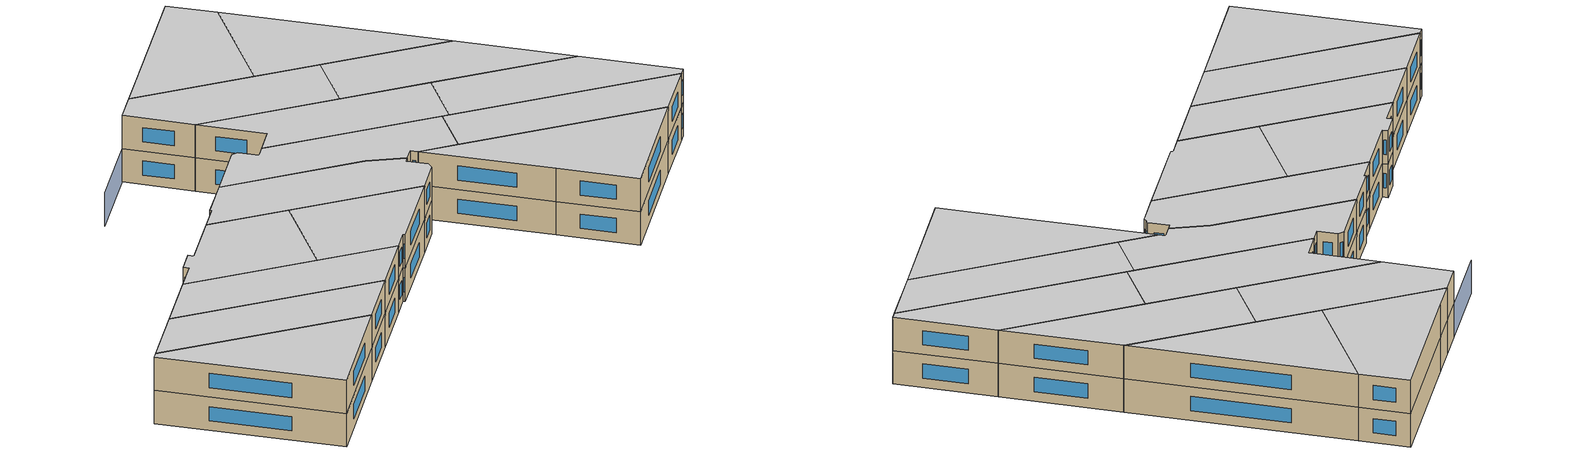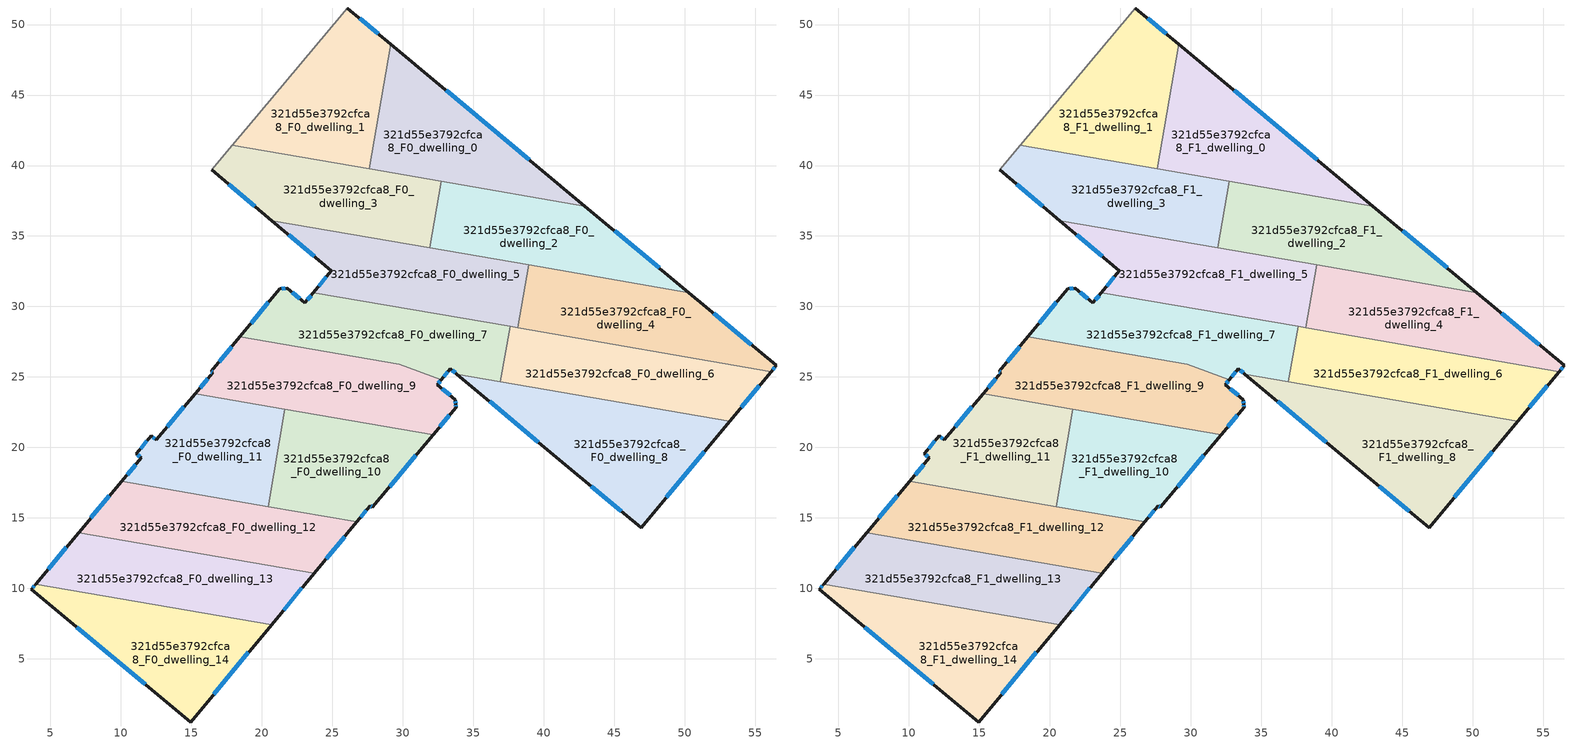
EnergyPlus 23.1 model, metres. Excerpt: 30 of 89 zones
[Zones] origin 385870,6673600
321d55e3792cfca8_F0_dwelling_0
 floor ground (EU_floor_Construction): 42.94,37.13 27.63,39.77 29.15,48.61 z0
 wall outside (EU_wall_Construction): 42.94,37.13 29.15,48.61 z0:3
 wall to 321d55e3792cfca8_F0_dwelling_1 (EU_wall_Construction): 29.15,48.61 27.63,39.77 z0:3
 wall to 321d55e3792cfca8_F0_dwelling_2 (EU_wall_Construction): 32.72,38.89 42.94,37.13 z0:3
 wall to 321d55e3792cfca8_F0_dwelling_3 (EU_wall_Construction): 27.63,39.77 32.72,38.89 z0:3
 window (EU_Window_Construction): 39,40.41 33.09,45.33 z0.86:2.14
321d55e3792cfca8_F0_dwelling_1
 floor ground (EU_floor_Construction): 29.15,48.61 27.63,39.77 17.91,41.44 19.44,43.25 26.07,51.17 z0
 wall outside (EU_wall_Construction): 29.15,48.61 26.07,51.17 z0:3
 wall adiabatic (EU_wall_Construction): 26.07,51.17 19.44,43.25 17.91,41.44 z0:3
 wall to 321d55e3792cfca8_F0_dwelling_3 (EU_wall_Construction): 17.91,41.44 27.63,39.77 z0:3
 window (EU_Window_Construction): 28.27,49.34 26.95,50.44 z0.86:2.14
321d55e3792cfca8_F0_dwelling_10
 floor ground (EU_floor_Construction): 32.16,20.91 27.86,15.74 27.7,15.86 26.75,14.72 20.45,15.8 21.64,22.72 z0
 wall outside (EU_wall_Construction): 26.75,14.72 27.7,15.86 27.86,15.74 32.16,20.91 z0:3
 wall to 321d55e3792cfca8_F0_dwelling_11 (EU_wall_Construction): 21.64,22.72 20.45,15.8 z0:3
 wall to 321d55e3792cfca8_F0_dwelling_9 (EU_wall_Construction): 32.16,20.91 21.64,22.72 z0:3
 wall to 321d55e3792cfca8_F0_dwelling_12 (EU_wall_Construction): 20.45,15.8 26.75,14.72 z0:3
 window (EU_Window_Construction): 29.09,17.22 30.93,19.43 / 27.75,15.83 27.81,15.78 / 27.03,15.04 27.43,15.53 z0.86:2.14
321d55e3792cfca8_F0_dwelling_11
 floor ground (EU_floor_Construction): 21.64,22.72 20.45,15.8 10.07,17.6 11.46,19.26 11.1,19.55 12.16,20.82 12.52,20.53 15.27,23.82 z0
 wall outside (EU_wall_Construction): 15.27,23.82 12.52,20.53 12.16,20.82 11.1,19.55 11.46,19.26 10.07,17.6 z0:3
 wall to 321d55e3792cfca8_F0_dwelling_9 (EU_wall_Construction): 21.64,22.72 15.27,23.82 z0:3
 wall to 321d55e3792cfca8_F0_dwelling_12 (EU_wall_Construction): 10.07,17.6 20.45,15.8 z0:3
 window (EU_Window_Construction): 11.2,19.47 11.36,19.34 / 11.86,20.46 11.4,19.91 / 12.42,20.61 12.26,20.73 / 14.49,22.88 13.31,21.47 / 11.06,18.78 10.46,18.07 z0.86:2.14
321d55e3792cfca8_F0_dwelling_12
 floor ground (EU_floor_Construction): 26.75,14.72 23.72,11.07 7.02,13.95 10.07,17.6 z0
 wall outside (EU_wall_Construction): 23.72,11.07 26.75,14.72 / 10.07,17.6 7.02,13.95 z0:3
 wall to 321d55e3792cfca8_F0_dwelling_13 (EU_wall_Construction): 7.02,13.95 23.72,11.07 z0:3
 window (EU_Window_Construction): 24.59,12.11 25.89,13.67 / 9.19,16.55 7.89,14.99 z0.86:2.14
321d55e3792cfca8_F0_dwelling_13
 floor ground (EU_floor_Construction): 23.72,11.07 20.7,7.42 3.97,10.31 7.02,13.95 z0
 wall outside (EU_wall_Construction): 20.7,7.42 23.72,11.07 / 7.02,13.95 3.97,10.31 z0:3
 wall to 321d55e3792cfca8_F0_dwelling_14 (EU_wall_Construction): 3.97,10.31 20.7,7.42 z0:3
 window (EU_Window_Construction): 21.56,8.46 22.86,10.03 / 6.15,12.91 4.84,11.35 z0.86:2.14
321d55e3792cfca8_F0_dwelling_14
 floor ground (EU_floor_Construction): 20.7,7.42 14.96,0.52 3.65,9.93 3.97,10.31 z0
 wall outside (EU_wall_Construction): 3.97,10.31 3.65,9.93 14.96,0.52 20.7,7.42 z0:3
 window (EU_Window_Construction): 16.6,2.49 19.06,5.45 / 6.88,7.24 11.73,3.21 / 3.88,10.2 3.74,10.03 z0.86:2.14
321d55e3792cfca8_F0_dwelling_2
 floor ground (EU_floor_Construction): 42.94,37.13 50.31,30.98 31.91,34.16 32.72,38.89 z0
 wall outside (EU_wall_Construction): 50.31,30.98 42.94,37.13 z0:3
 wall to 321d55e3792cfca8_F0_dwelling_3 (EU_wall_Construction): 32.72,38.89 31.91,34.16 z0:3
 wall to 321d55e3792cfca8_F0_dwelling_4 (EU_wall_Construction): 38.95,32.94 50.31,30.98 z0:3
 wall to 321d55e3792cfca8_F0_dwelling_5 (EU_wall_Construction): 31.91,34.16 38.95,32.94 z0:3
 window (EU_Window_Construction): 48.2,32.74 45.04,35.37 z0.86:2.14
321d55e3792cfca8_F0_dwelling_3
 floor ground (EU_floor_Construction): 32.72,38.89 31.91,34.16 20.73,36.09 16.44,39.7 17.91,41.44 z0
 wall outside (EU_wall_Construction): 16.44,39.7 20.73,36.09 z0:3
 wall adiabatic (EU_wall_Construction): 17.91,41.44 16.44,39.7 z0:3
 wall to 321d55e3792cfca8_F0_dwelling_5 (EU_wall_Construction): 20.73,36.09 31.91,34.16 z0:3
 window (EU_Window_Construction): 17.67,38.66 19.5,37.12 z0.86:2.14
321d55e3792cfca8_F0_dwelling_4
 floor ground (EU_floor_Construction): 50.31,30.98 56.5,25.83 56.14,25.38 38.18,28.48 38.95,32.94 z0
 wall outside (EU_wall_Construction): 56.14,25.38 56.5,25.83 50.31,30.98 z0:3
 wall to 321d55e3792cfca8_F0_dwelling_5 (EU_wall_Construction): 38.95,32.94 38.18,28.48 z0:3
 wall to 321d55e3792cfca8_F0_dwelling_6 (EU_wall_Construction): 38.18,28.48 56.14,25.38 z0:3
 window (EU_Window_Construction): 56.24,25.51 56.4,25.7 / 54.73,27.3 52.08,29.51 z0.86:2.14
321d55e3792cfca8_F0_dwelling_5
 floor ground (EU_floor_Construction): 38.95,32.94 38.18,28.48 23.67,30.98 24.95,32.54 20.73,36.09 z0
 wall outside (EU_wall_Construction): 20.73,36.09 24.95,32.54 23.67,30.98 z0:3
 wall to 321d55e3792cfca8_F0_dwelling_7 (EU_wall_Construction): 23.67,30.98 37.62,28.58 z0:3
 wall to 321d55e3792cfca8_F0_dwelling_6 (EU_wall_Construction): 37.62,28.58 38.18,28.48 z0:3
 window (EU_Window_Construction): 21.93,35.07 23.74,33.55 / 24.58,32.09 24.04,31.43 z0.86:2.14
321d55e3792cfca8_F0_dwelling_6
 floor ground (EU_floor_Construction): 56.14,25.38 53.2,21.86 36.94,24.66 37.62,28.58 z0
 wall outside (EU_wall_Construction): 53.2,21.86 56.14,25.38 z0:3
 wall to 321d55e3792cfca8_F0_dwelling_7 (EU_wall_Construction): 37.62,28.58 36.94,24.66 z0:3
 wall to 321d55e3792cfca8_F0_dwelling_8 (EU_wall_Construction): 36.94,24.66 53.2,21.86 z0:3
 window (EU_Window_Construction): 54.04,22.86 55.3,24.38 z0.86:2.14
321d55e3792cfca8_F0_dwelling_7
 floor ground (EU_floor_Construction): 37.62,28.58 36.94,24.66 33.85,25.19 33.39,25.58 32.74,24.79 29.75,25.9 18.45,27.85 21.28,31.25 21.81,31.31 23.07,30.25 23.67,30.98 z0
 wall outside (EU_wall_Construction): 21.81,31.31 21.28,31.25 18.45,27.85 / 23.67,30.98 23.07,30.25 21.82,31.3 / 32.74,24.79 33.39,25.58 33.85,25.19 z0:3
 wall to 321d55e3792cfca8_F0_dwelling_9 (EU_wall_Construction): 18.45,27.85 29.75,25.9 32.74,24.79 z0:3
 wall to 321d55e3792cfca8_F0_dwelling_8 (EU_wall_Construction): 33.85,25.19 36.94,24.66 z0:3
 window (EU_Window_Construction): 21.66,31.29 21.43,31.27 / 22.71,30.55 22.18,31 / 23.5,30.77 23.24,30.46 / 33.52,25.47 33.72,25.3 / 32.92,25.02 33.2,25.35 / 20.47,30.28 19.26,28.82 z0.86:2.14
321d55e3792cfca8_F0_dwelling_8
 floor ground (EU_floor_Construction): 53.2,21.86 46.92,14.31 41.95,18.42 33.85,25.19 z0
 wall outside (EU_wall_Construction): 33.85,25.19 41.95,18.42 46.92,14.31 53.2,21.86 z0:3
 window (EU_Window_Construction): 36.16,23.26 39.64,20.36 / 48.71,16.46 51.4,19.7 / 43.37,17.25 45.5,15.48 z0.86:2.14
321d55e3792cfca8_F0_dwelling_9
 floor ground (EU_floor_Construction): 32.74,24.79 32.45,24.45 33.74,23.38 33.77,23.05 33.78,22.85 32.16,20.91 15.27,23.82 16.51,25.3 16.4,25.39 18.45,27.85 29.75,25.9 z0
 wall outside (EU_wall_Construction): 18.45,27.85 16.4,25.39 16.51,25.3 15.27,23.82 / 32.16,20.91 33.78,22.85 33.77,23.05 33.74,23.38 32.45,24.45 32.74,24.79 z0:3
 window (EU_Window_Construction): 16.43,25.36 16.48,25.33 / 17.86,27.15 16.99,26.09 / 32.53,24.55 32.66,24.7 / 33.37,23.69 32.82,24.15 / 33.76,23.15 33.74,23.29 / 33.78,22.91 33.77,23 / 32.63,21.46 33.32,22.29 / 16.16,24.88 15.63,24.24 z0.86:2.14
321d55e3792cfca8_F1_dwelling_0
 floor to 321d55e3792cfca8_F0_dwelling_0 (EU_floor_Construction): 42.94,37.13 27.63,39.77 29.15,48.61 z3
 wall outside (EU_wall_Construction): 42.94,37.13 29.15,48.61 z3:6
 wall to 321d55e3792cfca8_F1_dwelling_1 (EU_wall_Construction): 29.15,48.61 27.63,39.77 z3:6
 wall to 321d55e3792cfca8_F1_dwelling_2 (EU_wall_Construction): 32.72,38.89 42.94,37.13 z3:6
 wall to 321d55e3792cfca8_F1_dwelling_3 (EU_wall_Construction): 27.63,39.77 32.72,38.89 z3:6
 window (EU_Window_Construction): 39,40.41 33.09,45.33 z3.86:5.14
 ceiling to 321d55e3792cfca8_F2_dwelling_0 (EU_floor_Construction): 42.94,37.13 29.15,48.61 27.63,39.77 z6
321d55e3792cfca8_F1_dwelling_1
 floor to 321d55e3792cfca8_F0_dwelling_1 (EU_floor_Construction): 29.15,48.61 27.63,39.77 17.91,41.44 19.44,43.25 26.07,51.17 z3
 wall outside (EU_wall_Construction): 29.15,48.61 26.07,51.17 z3:6
 wall adiabatic (EU_wall_Construction): 26.07,51.17 19.44,43.25 17.91,41.44 z3:6
 wall to 321d55e3792cfca8_F1_dwelling_3 (EU_wall_Construction): 17.91,41.44 27.63,39.77 z3:6
 window (EU_Window_Construction): 28.27,49.34 26.95,50.44 z3.86:5.14
 ceiling to 321d55e3792cfca8_F2_dwelling_1 (EU_floor_Construction): 27.63,39.77 29.15,48.61 26.07,51.17 19.44,43.25 17.91,41.44 z6
321d55e3792cfca8_F1_dwelling_10
 floor to 321d55e3792cfca8_F0_dwelling_10 (EU_floor_Construction): 32.16,20.91 27.86,15.74 27.7,15.86 26.75,14.72 20.45,15.8 21.64,22.72 z3
 wall outside (EU_wall_Construction): 26.75,14.72 27.7,15.86 27.86,15.74 32.16,20.91 z3:6
 wall to 321d55e3792cfca8_F1_dwelling_11 (EU_wall_Construction): 21.64,22.72 20.45,15.8 z3:6
 wall to 321d55e3792cfca8_F1_dwelling_9 (EU_wall_Construction): 32.16,20.91 21.64,22.72 z3:6
 wall to 321d55e3792cfca8_F1_dwelling_12 (EU_wall_Construction): 20.45,15.8 26.75,14.72 z3:6
 window (EU_Window_Construction): 29.09,17.22 30.93,19.43 / 27.75,15.83 27.81,15.78 / 27.03,15.04 27.43,15.53 z3.86:5.14
 ceiling to 321d55e3792cfca8_F2_dwelling_10 (EU_floor_Construction): 27.86,15.74 32.16,20.91 21.64,22.72 20.45,15.8 26.75,14.72 27.7,15.86 z6
321d55e3792cfca8_F1_dwelling_11
 floor to 321d55e3792cfca8_F0_dwelling_11 (EU_floor_Construction): 21.64,22.72 20.45,15.8 10.07,17.6 11.46,19.26 11.1,19.55 12.16,20.82 12.52,20.53 15.27,23.82 z3
 wall outside (EU_wall_Construction): 15.27,23.82 12.52,20.53 12.16,20.82 11.1,19.55 11.46,19.26 10.07,17.6 z3:6
 wall to 321d55e3792cfca8_F1_dwelling_9 (EU_wall_Construction): 21.64,22.72 15.27,23.82 z3:6
 wall to 321d55e3792cfca8_F1_dwelling_12 (EU_wall_Construction): 10.07,17.6 20.45,15.8 z3:6
 window (EU_Window_Construction): 11.2,19.47 11.36,19.34 / 11.86,20.46 11.4,19.91 / 12.42,20.61 12.26,20.73 / 14.49,22.88 13.31,21.47 / 11.06,18.78 10.46,18.07 z3.86:5.14
 ceiling to 321d55e3792cfca8_F2_dwelling_11 (EU_floor_Construction): 20.45,15.8 21.64,22.72 15.27,23.82 12.52,20.53 12.16,20.82 11.1,19.55 11.46,19.26 10.07,17.6 z6
321d55e3792cfca8_F1_dwelling_12
 floor to 321d55e3792cfca8_F0_dwelling_12 (EU_floor_Construction): 26.75,14.72 23.72,11.07 7.02,13.95 10.07,17.6 z3
 wall outside (EU_wall_Construction): 23.72,11.07 26.75,14.72 / 10.07,17.6 7.02,13.95 z3:6
 wall to 321d55e3792cfca8_F1_dwelling_13 (EU_wall_Construction): 7.02,13.95 23.72,11.07 z3:6
 window (EU_Window_Construction): 24.59,12.11 25.89,13.67 / 9.19,16.55 7.89,14.99 z3.86:5.14
 ceiling to 321d55e3792cfca8_F2_dwelling_12 (EU_floor_Construction): 23.72,11.07 26.75,14.72 10.07,17.6 7.02,13.95 z6
321d55e3792cfca8_F1_dwelling_13
 floor to 321d55e3792cfca8_F0_dwelling_13 (EU_floor_Construction): 23.72,11.07 20.7,7.42 3.97,10.31 7.02,13.95 z3
 wall outside (EU_wall_Construction): 20.7,7.42 23.72,11.07 / 7.02,13.95 3.97,10.31 z3:6
 wall to 321d55e3792cfca8_F1_dwelling_14 (EU_wall_Construction): 3.97,10.31 20.7,7.42 z3:6
 window (EU_Window_Construction): 21.56,8.46 22.86,10.03 / 6.15,12.91 4.84,11.35 z3.86:5.14
 ceiling to 321d55e3792cfca8_F2_dwelling_13 (EU_floor_Construction): 20.7,7.42 23.72,11.07 7.02,13.95 3.97,10.31 z6
321d55e3792cfca8_F1_dwelling_14
 floor to 321d55e3792cfca8_F0_dwelling_14 (EU_floor_Construction): 20.7,7.42 14.96,0.52 3.65,9.93 3.97,10.31 z3
 wall outside (EU_wall_Construction): 3.97,10.31 3.65,9.93 14.96,0.52 20.7,7.42 z3:6
 window (EU_Window_Construction): 16.6,2.49 19.06,5.45 / 6.88,7.24 11.73,3.21 / 3.88,10.2 3.74,10.03 z3.86:5.14
 ceiling to 321d55e3792cfca8_F2_dwelling_14 (EU_floor_Construction): 14.96,0.52 20.7,7.42 3.97,10.31 3.65,9.93 z6
321d55e3792cfca8_F1_dwelling_2
 floor to 321d55e3792cfca8_F0_dwelling_2 (EU_floor_Construction): 42.94,37.13 50.31,30.98 31.91,34.16 32.72,38.89 z3
 wall outside (EU_wall_Construction): 50.31,30.98 42.94,37.13 z3:6
 wall to 321d55e3792cfca8_F1_dwelling_3 (EU_wall_Construction): 32.72,38.89 31.91,34.16 z3:6
 wall to 321d55e3792cfca8_F1_dwelling_4 (EU_wall_Construction): 38.95,32.94 50.31,30.98 z3:6
 wall to 321d55e3792cfca8_F1_dwelling_5 (EU_wall_Construction): 31.91,34.16 38.95,32.94 z3:6
 window (EU_Window_Construction): 48.2,32.74 45.04,35.37 z3.86:5.14
 ceiling to 321d55e3792cfca8_F2_dwelling_2 (EU_floor_Construction): 50.31,30.98 42.94,37.13 32.72,38.89 31.91,34.16 z6
321d55e3792cfca8_F1_dwelling_3
 floor to 321d55e3792cfca8_F0_dwelling_3 (EU_floor_Construction): 32.72,38.89 31.91,34.16 20.73,36.09 16.44,39.7 17.91,41.44 z3
 wall outside (EU_wall_Construction): 16.44,39.7 20.73,36.09 z3:6
 wall adiabatic (EU_wall_Construction): 17.91,41.44 16.44,39.7 z3:6
 wall to 321d55e3792cfca8_F1_dwelling_5 (EU_wall_Construction): 20.73,36.09 31.91,34.16 z3:6
 window (EU_Window_Construction): 17.67,38.66 19.5,37.12 z3.86:5.14
 ceiling to 321d55e3792cfca8_F2_dwelling_3 (EU_floor_Construction): 31.91,34.16 32.72,38.89 17.91,41.44 16.44,39.7 20.73,36.09 z6
321d55e3792cfca8_F1_dwelling_4
 floor to 321d55e3792cfca8_F0_dwelling_4 (EU_floor_Construction): 50.31,30.98 56.5,25.83 56.14,25.38 38.18,28.48 38.95,32.94 z3
 wall outside (EU_wall_Construction): 56.14,25.38 56.5,25.83 50.31,30.98 z3:6
 wall to 321d55e3792cfca8_F1_dwelling_5 (EU_wall_Construction): 38.95,32.94 38.18,28.48 z3:6
 wall to 321d55e3792cfca8_F1_dwelling_6 (EU_wall_Construction): 38.18,28.48 56.14,25.38 z3:6
 window (EU_Window_Construction): 56.24,25.51 56.4,25.7 / 54.73,27.3 52.08,29.51 z3.86:5.14
 ceiling to 321d55e3792cfca8_F2_dwelling_4 (EU_floor_Construction): 56.14,25.38 56.5,25.83 50.31,30.98 38.95,32.94 38.18,28.48 z6
321d55e3792cfca8_F1_dwelling_5
 floor to 321d55e3792cfca8_F0_dwelling_5 (EU_floor_Construction): 38.95,32.94 38.18,28.48 23.67,30.98 24.95,32.54 20.73,36.09 z3
 wall outside (EU_wall_Construction): 20.73,36.09 24.95,32.54 23.67,30.98 z3:6
 wall to 321d55e3792cfca8_F1_dwelling_7 (EU_wall_Construction): 23.67,30.98 37.62,28.58 z3:6
 wall to 321d55e3792cfca8_F1_dwelling_6 (EU_wall_Construction): 37.62,28.58 38.18,28.48 z3:6
 window (EU_Window_Construction): 21.93,35.07 23.74,33.55 / 24.58,32.09 24.04,31.43 z3.86:5.14
 ceiling to 321d55e3792cfca8_F2_dwelling_5 (EU_floor_Construction): 38.18,28.48 38.95,32.94 20.73,36.09 24.95,32.54 23.67,30.98 z6
321d55e3792cfca8_F1_dwelling_6
 floor to 321d55e3792cfca8_F0_dwelling_6 (EU_floor_Construction): 56.14,25.38 53.2,21.86 36.94,24.66 37.62,28.58 z3
 wall outside (EU_wall_Construction): 53.2,21.86 56.14,25.38 z3:6
 wall to 321d55e3792cfca8_F1_dwelling_7 (EU_wall_Construction): 37.62,28.58 36.94,24.66 z3:6
 wall to 321d55e3792cfca8_F1_dwelling_8 (EU_wall_Construction): 36.94,24.66 53.2,21.86 z3:6
 window (EU_Window_Construction): 54.04,22.86 55.3,24.38 z3.86:5.14
 ceiling to 321d55e3792cfca8_F2_dwelling_6 (EU_floor_Construction): 53.2,21.86 56.14,25.38 37.62,28.58 36.94,24.66 z6
321d55e3792cfca8_F1_dwelling_7
 floor to 321d55e3792cfca8_F0_dwelling_7 (EU_floor_Construction): 37.62,28.58 36.94,24.66 33.85,25.19 33.39,25.58 32.74,24.79 29.75,25.9 18.45,27.85 21.28,31.25 21.82,31.3 23.07,30.25 23.67,30.98 z3
 wall outside (EU_wall_Construction): 21.81,31.31 21.28,31.25 18.45,27.85 / 23.67,30.98 23.07,30.25 21.82,31.3 / 32.74,24.79 33.39,25.58 33.85,25.19 z3:6
 wall to 321d55e3792cfca8_F1_dwelling_9 (EU_wall_Construction): 18.45,27.85 29.75,25.9 32.74,24.79 z3:6
 wall to 321d55e3792cfca8_F1_dwelling_8 (EU_wall_Construction): 33.85,25.19 36.94,24.66 z3:6
 window (EU_Window_Construction): 21.66,31.29 21.43,31.27 / 22.71,30.55 22.18,31 / 23.5,30.77 23.24,30.46 / 33.52,25.47 33.72,25.3 / 32.92,25.02 33.2,25.35 / 20.47,30.28 19.26,28.82 z3.86:5.14
 ceiling to 321d55e3792cfca8_F2_dwelling_7 (EU_floor_Construction): 36.94,24.66 37.62,28.58 23.67,30.98 23.07,30.25 21.82,31.3 21.28,31.25 18.45,27.85 29.75,25.9 32.74,24.79 33.39,25.58 33.85,25.19 z6
321d55e3792cfca8_F1_dwelling_8
 floor to 321d55e3792cfca8_F0_dwelling_8 (EU_floor_Construction): 53.2,21.86 46.92,14.31 41.95,18.42 33.85,25.19 z3
 wall outside (EU_wall_Construction): 33.85,25.19 41.95,18.42 46.92,14.31 53.2,21.86 z3:6
 window (EU_Window_Construction): 36.16,23.26 39.64,20.36 / 48.71,16.46 51.4,19.7 / 43.37,17.25 45.5,15.48 z3.86:5.14
 ceiling to 321d55e3792cfca8_F2_dwelling_8 (EU_floor_Construction): 46.92,14.31 53.2,21.86 33.85,25.19 41.95,18.42 z6
321d55e3792cfca8_F1_dwelling_9
 floor to 321d55e3792cfca8_F0_dwelling_9 (EU_floor_Construction): 32.74,24.79 32.45,24.45 33.74,23.38 33.77,23.05 33.78,22.85 32.16,20.91 15.27,23.82 16.51,25.3 16.4,25.39 18.45,27.85 29.75,25.9 z3
 wall outside (EU_wall_Construction): 18.45,27.85 16.4,25.39 16.51,25.3 15.27,23.82 / 32.16,20.91 33.78,22.85 33.77,23.05 33.74,23.38 32.45,24.45 32.74,24.79 z3:6
 window (EU_Window_Construction): 16.43,25.36 16.48,25.33 / 17.86,27.15 16.99,26.09 / 32.53,24.55 32.66,24.7 / 33.37,23.69 32.82,24.15 / 33.76,23.15 33.74,23.29 / 33.78,22.91 33.77,23 / 32.63,21.46 33.32,22.29 / 16.16,24.88 15.63,24.24 z3.86:5.14
 ceiling to 321d55e3792cfca8_F2_dwelling_9 (EU_floor_Construction): 32.16,20.91 33.78,22.85 33.77,23.05 33.74,23.38 32.45,24.45 32.74,24.79 29.75,25.9 18.45,27.85 16.4,25.39 16.51,25.3 15.27,23.82 z6
shading: 26.07,51.17 12.58,35.05 z0:3
[Building]
EU S2 Campaign: North Axis=0; Terrain=City; Solar Distribution=FullExterior
[Site:Location]
Helsinki-Vantaa.AP: Latitude=60.317; Longitude=24.963; Time Zone=2; Elevation=54.6
[SizingPeriod:WeatherFileDays]
AnnualSizingPeriod: Begin Month=1; Begin Day of Month=1; End Month=12; End Day of Month=31; Day of Week for Start Day=Monday; Use Weather File Daylight Saving Period=No; Use Weather File Rain and Snow Indicators=No
[MATERIAL]
EU_InternalMass_Material: Roughness=MediumRough; Thickness=0.1; Conductivity=1; Density=1800; Specific Heat=900; Thermal Absorptance=0.9; Solar Absorptance=0.7; Visible Absorptance=0.7
[MATERIAL:NOMASS] Roughness=MediumRough; Thermal Absorptance=0.9; Solar Absorptance=0.7; Visible Absorptance=0.7
Name | Thermal Resistance
EU_wall_NoMass | 1.10183
EU_floor_NoMass | 1.70606
[WINDOWMATERIAL:SIMPLEGLAZINGSYSTEM]
EU_Window_SimpleGlazing: UFactor=3.11035; Solar Heat Gain Coefficient=0.8; Visible Transmittance=0.8
[CONSTRUCTION]
EU_wall_Construction: EU_wall_NoMass
EU_floor_Construction: EU_floor_NoMass
EU_Window_Construction: EU_Window_SimpleGlazing
EU_InternalMass_Construction: EU_InternalMass_Material
[ZONE] Type=1; Multiplier=1; Ceiling Height=autocalculate; Floor Area=autocalculate; Part of Total Floor Area=Yes
Name | Volume
321d55e3792cfca8_F0_dwelling_0; 321d55e3792cfca8_F1_dwelling_0 | 208.976
321d55e3792cfca8_F0_dwelling_1; 321d55e3792cfca8_F1_dwelling_1 | 209
321d55e3792cfca8_F0_dwelling_10; 321d55e3792cfca8_F1_dwelling_10 | 181.278
321d55e3792cfca8_F0_dwelling_11; 321d55e3792cfca8_F1_dwelling_11 | 181.263
321d55e3792cfca8_F0_dwelling_12; 321d55e3792cfca8_F1_dwelling_12 | 209.038
321d55e3792cfca8_F0_dwelling_13; 321d55e3792cfca8_F1_dwelling_13 | 209.026
321d55e3792cfca8_F0_dwelling_14; 321d55e3792cfca8_F1_dwelling_14 | 208.985
321d55e3792cfca8_F0_dwelling_2; 321d55e3792cfca8_F1_dwelling_2 | 209.036
321d55e3792cfca8_F0_dwelling_3; 321d55e3792cfca8_F1_dwelling_3 | 209.024
321d55e3792cfca8_F0_dwelling_4; 321d55e3792cfca8_F1_dwelling_4 | 209.021
321d55e3792cfca8_F0_dwelling_5; 321d55e3792cfca8_F1_dwelling_5 | 209.016
321d55e3792cfca8_F0_dwelling_6; 321d55e3792cfca8_F1_dwelling_6 | 210.522
321d55e3792cfca8_F0_dwelling_7 | 210.524
321d55e3792cfca8_F1_dwelling_7 | 210.53
321d55e3792cfca8_F0_dwelling_8; 321d55e3792cfca8_F1_dwelling_8 | 250.913
321d55e3792cfca8_F0_dwelling_9; 321d55e3792cfca8_F1_dwelling_9 | 219.546
[INTERNALMASS] Construction=EU_InternalMass_Construction
Name | Zone or ZoneList | Surface Area
321d55e3792cfca8_F0_dwelling_0_EU_InternalMass | 321d55e3792cfca8_F0_dwelling_0 | 69.6591
321d55e3792cfca8_F0_dwelling_1_EU_InternalMass | 321d55e3792cfca8_F0_dwelling_1 | 69.6657
321d55e3792cfca8_F0_dwelling_2_EU_InternalMass | 321d55e3792cfca8_F0_dwelling_2 | 69.6795
321d55e3792cfca8_F0_dwelling_3_EU_InternalMass | 321d55e3792cfca8_F0_dwelling_3 | 69.6744
321d55e3792cfca8_F0_dwelling_4_EU_InternalMass | 321d55e3792cfca8_F0_dwelling_4 | 69.6765
321d55e3792cfca8_F0_dwelling_5_EU_InternalMass | 321d55e3792cfca8_F0_dwelling_5 | 69.6728
321d55e3792cfca8_F0_dwelling_6_EU_InternalMass | 321d55e3792cfca8_F0_dwelling_6 | 70.1732
321d55e3792cfca8_F0_dwelling_7_EU_InternalMass | 321d55e3792cfca8_F0_dwelling_7 | 70.1765
321d55e3792cfca8_F0_dwelling_8_EU_InternalMass | 321d55e3792cfca8_F0_dwelling_8 | 83.6384
321d55e3792cfca8_F0_dwelling_9_EU_InternalMass | 321d55e3792cfca8_F0_dwelling_9 | 73.1821
321d55e3792cfca8_F0_dwelling_10_EU_InternalMass | 321d55e3792cfca8_F0_dwelling_10 | 60.4259
321d55e3792cfca8_F0_dwelling_11_EU_InternalMass | 321d55e3792cfca8_F0_dwelling_11 | 60.4209
321d55e3792cfca8_F0_dwelling_12_EU_InternalMass | 321d55e3792cfca8_F0_dwelling_12 | 69.679
321d55e3792cfca8_F0_dwelling_13_EU_InternalMass | 321d55e3792cfca8_F0_dwelling_13 | 69.6751
321d55e3792cfca8_F0_dwelling_14_EU_InternalMass | 321d55e3792cfca8_F0_dwelling_14 | 69.6616
321d55e3792cfca8_F1_dwelling_0_EU_InternalMass | 321d55e3792cfca8_F1_dwelling_0 | 69.6591
321d55e3792cfca8_F1_dwelling_1_EU_InternalMass | 321d55e3792cfca8_F1_dwelling_1 | 69.6657
321d55e3792cfca8_F1_dwelling_2_EU_InternalMass | 321d55e3792cfca8_F1_dwelling_2 | 69.6795
321d55e3792cfca8_F1_dwelling_3_EU_InternalMass | 321d55e3792cfca8_F1_dwelling_3 | 69.6744
321d55e3792cfca8_F1_dwelling_4_EU_InternalMass | 321d55e3792cfca8_F1_dwelling_4 | 69.6765
321d55e3792cfca8_F1_dwelling_5_EU_InternalMass | 321d55e3792cfca8_F1_dwelling_5 | 69.6728
321d55e3792cfca8_F1_dwelling_6_EU_InternalMass | 321d55e3792cfca8_F1_dwelling_6 | 70.1732
321d55e3792cfca8_F1_dwelling_7_EU_InternalMass | 321d55e3792cfca8_F1_dwelling_7 | 70.1765
321d55e3792cfca8_F1_dwelling_8_EU_InternalMass | 321d55e3792cfca8_F1_dwelling_8 | 83.6384
321d55e3792cfca8_F1_dwelling_9_EU_InternalMass | 321d55e3792cfca8_F1_dwelling_9 | 73.1821
321d55e3792cfca8_F1_dwelling_10_EU_InternalMass | 321d55e3792cfca8_F1_dwelling_10 | 60.4259
321d55e3792cfca8_F1_dwelling_11_EU_InternalMass | 321d55e3792cfca8_F1_dwelling_11 | 60.4209
321d55e3792cfca8_F1_dwelling_12_EU_InternalMass | 321d55e3792cfca8_F1_dwelling_12 | 69.679
321d55e3792cfca8_F1_dwelling_13_EU_InternalMass | 321d55e3792cfca8_F1_dwelling_13 | 69.6751
321d55e3792cfca8_F1_dwelling_14_EU_InternalMass | 321d55e3792cfca8_F1_dwelling_14 | 69.6616
[OTHEREQUIPMENT] Fuel Type=Electricity; Design Level Calculation Method=Watts/Area; Power per Zone Floor Area=1; Fraction Latent=0; Fraction Radiant=0; Fraction Lost=0; Carbon Dioxide Generation Rate=0; EndUse Subcategory=EU_Step8_InternalGains
Name | Zone or ZoneList or Space or SpaceList | Schedule
EU_Step8_InternalGain_321d55e3792cfca8_F0_dwelling_0_f000 | 321d55e3792cfca8_F0_dwelling_0 | EU_Step8_GainSchedule_321d55e3792cfca8_F0_dwelling_0_f000
EU_Step8_InternalGain_321d55e3792cfca8_F0_dwelling_1_f000 | 321d55e3792cfca8_F0_dwelling_1 | EU_Step8_GainSchedule_321d55e3792cfca8_F0_dwelling_1_f000
EU_Step8_InternalGain_321d55e3792cfca8_F0_dwelling_2_f000 | 321d55e3792cfca8_F0_dwelling_2 | EU_Step8_GainSchedule_321d55e3792cfca8_F0_dwelling_2_f000
EU_Step8_InternalGain_321d55e3792cfca8_F0_dwelling_3_f000 | 321d55e3792cfca8_F0_dwelling_3 | EU_Step8_GainSchedule_321d55e3792cfca8_F0_dwelling_3_f000
EU_Step8_InternalGain_321d55e3792cfca8_F0_dwelling_4_f000 | 321d55e3792cfca8_F0_dwelling_4 | EU_Step8_GainSchedule_321d55e3792cfca8_F0_dwelling_4_f000
EU_Step8_InternalGain_321d55e3792cfca8_F0_dwelling_5_f000 | 321d55e3792cfca8_F0_dwelling_5 | EU_Step8_GainSchedule_321d55e3792cfca8_F0_dwelling_5_f000
EU_Step8_InternalGain_321d55e3792cfca8_F0_dwelling_6_f000 | 321d55e3792cfca8_F0_dwelling_6 | EU_Step8_GainSchedule_321d55e3792cfca8_F0_dwelling_6_f000
EU_Step8_InternalGain_321d55e3792cfca8_F0_dwelling_7_f000 | 321d55e3792cfca8_F0_dwelling_7 | EU_Step8_GainSchedule_321d55e3792cfca8_F0_dwelling_7_f000
EU_Step8_InternalGain_321d55e3792cfca8_F0_dwelling_8_f000 | 321d55e3792cfca8_F0_dwelling_8 | EU_Step8_GainSchedule_321d55e3792cfca8_F0_dwelling_8_f000
EU_Step8_InternalGain_321d55e3792cfca8_F0_dwelling_9_f000 | 321d55e3792cfca8_F0_dwelling_9 | EU_Step8_GainSchedule_321d55e3792cfca8_F0_dwelling_9_f000
EU_Step8_InternalGain_321d55e3792cfca8_F0_dwelling_10_f000 | 321d55e3792cfca8_F0_dwelling_10 | EU_Step8_GainSchedule_321d55e3792cfca8_F0_dwelling_10_f000
EU_Step8_InternalGain_321d55e3792cfca8_F0_dwelling_11_f000 | 321d55e3792cfca8_F0_dwelling_11 | EU_Step8_GainSchedule_321d55e3792cfca8_F0_dwelling_11_f000
EU_Step8_InternalGain_321d55e3792cfca8_F0_dwelling_12_f000 | 321d55e3792cfca8_F0_dwelling_12 | EU_Step8_GainSchedule_321d55e3792cfca8_F0_dwelling_12_f000
EU_Step8_InternalGain_321d55e3792cfca8_F0_dwelling_13_f000 | 321d55e3792cfca8_F0_dwelling_13 | EU_Step8_GainSchedule_321d55e3792cfca8_F0_dwelling_13_f000
EU_Step8_InternalGain_321d55e3792cfca8_F0_dwelling_14_f000 | 321d55e3792cfca8_F0_dwelling_14 | EU_Step8_GainSchedule_321d55e3792cfca8_F0_dwelling_14_f000
EU_Step8_InternalGain_321d55e3792cfca8_F1_dwelling_0_f000 | 321d55e3792cfca8_F1_dwelling_0 | EU_Step8_GainSchedule_321d55e3792cfca8_F1_dwelling_0_f000
EU_Step8_InternalGain_321d55e3792cfca8_F1_dwelling_1_f000 | 321d55e3792cfca8_F1_dwelling_1 | EU_Step8_GainSchedule_321d55e3792cfca8_F1_dwelling_1_f000
EU_Step8_InternalGain_321d55e3792cfca8_F1_dwelling_2_f000 | 321d55e3792cfca8_F1_dwelling_2 | EU_Step8_GainSchedule_321d55e3792cfca8_F1_dwelling_2_f000
EU_Step8_InternalGain_321d55e3792cfca8_F1_dwelling_3_f000 | 321d55e3792cfca8_F1_dwelling_3 | EU_Step8_GainSchedule_321d55e3792cfca8_F1_dwelling_3_f000
EU_Step8_InternalGain_321d55e3792cfca8_F1_dwelling_4_f000 | 321d55e3792cfca8_F1_dwelling_4 | EU_Step8_GainSchedule_321d55e3792cfca8_F1_dwelling_4_f000
EU_Step8_InternalGain_321d55e3792cfca8_F1_dwelling_5_f000 | 321d55e3792cfca8_F1_dwelling_5 | EU_Step8_GainSchedule_321d55e3792cfca8_F1_dwelling_5_f000
EU_Step8_InternalGain_321d55e3792cfca8_F1_dwelling_6_f000 | 321d55e3792cfca8_F1_dwelling_6 | EU_Step8_GainSchedule_321d55e3792cfca8_F1_dwelling_6_f000
EU_Step8_InternalGain_321d55e3792cfca8_F1_dwelling_7_f000 | 321d55e3792cfca8_F1_dwelling_7 | EU_Step8_GainSchedule_321d55e3792cfca8_F1_dwelling_7_f000
EU_Step8_InternalGain_321d55e3792cfca8_F1_dwelling_8_f000 | 321d55e3792cfca8_F1_dwelling_8 | EU_Step8_GainSchedule_321d55e3792cfca8_F1_dwelling_8_f000
EU_Step8_InternalGain_321d55e3792cfca8_F1_dwelling_9_f000 | 321d55e3792cfca8_F1_dwelling_9 | EU_Step8_GainSchedule_321d55e3792cfca8_F1_dwelling_9_f000
EU_Step8_InternalGain_321d55e3792cfca8_F1_dwelling_10_f000 | 321d55e3792cfca8_F1_dwelling_10 | EU_Step8_GainSchedule_321d55e3792cfca8_F1_dwelling_10_f000
EU_Step8_InternalGain_321d55e3792cfca8_F1_dwelling_11_f000 | 321d55e3792cfca8_F1_dwelling_11 | EU_Step8_GainSchedule_321d55e3792cfca8_F1_dwelling_11_f000
EU_Step8_InternalGain_321d55e3792cfca8_F1_dwelling_12_f000 | 321d55e3792cfca8_F1_dwelling_12 | EU_Step8_GainSchedule_321d55e3792cfca8_F1_dwelling_12_f000
EU_Step8_InternalGain_321d55e3792cfca8_F1_dwelling_13_f000 | 321d55e3792cfca8_F1_dwelling_13 | EU_Step8_GainSchedule_321d55e3792cfca8_F1_dwelling_13_f000
EU_Step8_InternalGain_321d55e3792cfca8_F1_dwelling_14_f000 | 321d55e3792cfca8_F1_dwelling_14 | EU_Step8_GainSchedule_321d55e3792cfca8_F1_dwelling_14_f000
[ZONEVENTILATION:DESIGNFLOWRATE] Schedule=EU_AlwaysOn; Design Flow Rate Calculation Method=AirChanges/Hour; Air Changes per Hour=0.756316; Ventilation Type=Natural; Fan Pressure Rise=0; Fan Total Efficiency=1; Constant Term Coefficient=1; Temperature Term Coefficient=0; Velocity Term Coefficient=0; Velocity Squared Term Coefficient=0; Minimum Indoor Temperature=-100; Maximum Indoor Temperature=100; Delta Temperature=-100; Minimum Outdoor Temperature=-100; Maximum Outdoor Temperature=100; Maximum Wind Speed=40
Name | Zone or ZoneList or Space or SpaceList
EU_ConstantAir_321d55e3792cfca8_F0_dwelling_0 | 321d55e3792cfca8_F0_dwelling_0
EU_ConstantAir_321d55e3792cfca8_F0_dwelling_1 | 321d55e3792cfca8_F0_dwelling_1
EU_ConstantAir_321d55e3792cfca8_F0_dwelling_2 | 321d55e3792cfca8_F0_dwelling_2
EU_ConstantAir_321d55e3792cfca8_F0_dwelling_3 | 321d55e3792cfca8_F0_dwelling_3
EU_ConstantAir_321d55e3792cfca8_F0_dwelling_4 | 321d55e3792cfca8_F0_dwelling_4
EU_ConstantAir_321d55e3792cfca8_F0_dwelling_5 | 321d55e3792cfca8_F0_dwelling_5
EU_ConstantAir_321d55e3792cfca8_F0_dwelling_6 | 321d55e3792cfca8_F0_dwelling_6
EU_ConstantAir_321d55e3792cfca8_F0_dwelling_7 | 321d55e3792cfca8_F0_dwelling_7
EU_ConstantAir_321d55e3792cfca8_F0_dwelling_8 | 321d55e3792cfca8_F0_dwelling_8
EU_ConstantAir_321d55e3792cfca8_F0_dwelling_9 | 321d55e3792cfca8_F0_dwelling_9
EU_ConstantAir_321d55e3792cfca8_F0_dwelling_10 | 321d55e3792cfca8_F0_dwelling_10
EU_ConstantAir_321d55e3792cfca8_F0_dwelling_11 | 321d55e3792cfca8_F0_dwelling_11
EU_ConstantAir_321d55e3792cfca8_F0_dwelling_12 | 321d55e3792cfca8_F0_dwelling_12
EU_ConstantAir_321d55e3792cfca8_F0_dwelling_13 | 321d55e3792cfca8_F0_dwelling_13
EU_ConstantAir_321d55e3792cfca8_F0_dwelling_14 | 321d55e3792cfca8_F0_dwelling_14
EU_ConstantAir_321d55e3792cfca8_F1_dwelling_0 | 321d55e3792cfca8_F1_dwelling_0
EU_ConstantAir_321d55e3792cfca8_F1_dwelling_1 | 321d55e3792cfca8_F1_dwelling_1
EU_ConstantAir_321d55e3792cfca8_F1_dwelling_2 | 321d55e3792cfca8_F1_dwelling_2
EU_ConstantAir_321d55e3792cfca8_F1_dwelling_3 | 321d55e3792cfca8_F1_dwelling_3
EU_ConstantAir_321d55e3792cfca8_F1_dwelling_4 | 321d55e3792cfca8_F1_dwelling_4
EU_ConstantAir_321d55e3792cfca8_F1_dwelling_5 | 321d55e3792cfca8_F1_dwelling_5
EU_ConstantAir_321d55e3792cfca8_F1_dwelling_6 | 321d55e3792cfca8_F1_dwelling_6
EU_ConstantAir_321d55e3792cfca8_F1_dwelling_7 | 321d55e3792cfca8_F1_dwelling_7
EU_ConstantAir_321d55e3792cfca8_F1_dwelling_8 | 321d55e3792cfca8_F1_dwelling_8
EU_ConstantAir_321d55e3792cfca8_F1_dwelling_9 | 321d55e3792cfca8_F1_dwelling_9
EU_ConstantAir_321d55e3792cfca8_F1_dwelling_10 | 321d55e3792cfca8_F1_dwelling_10
EU_ConstantAir_321d55e3792cfca8_F1_dwelling_11 | 321d55e3792cfca8_F1_dwelling_11
EU_ConstantAir_321d55e3792cfca8_F1_dwelling_12 | 321d55e3792cfca8_F1_dwelling_12
EU_ConstantAir_321d55e3792cfca8_F1_dwelling_13 | 321d55e3792cfca8_F1_dwelling_13
EU_ConstantAir_321d55e3792cfca8_F1_dwelling_14 | 321d55e3792cfca8_F1_dwelling_14
[HVACTEMPLATE:THERMOSTAT] Constant Heating Setpoint=20; Constant Cooling Setpoint=50
EU_HeatOnly_321d55e3792cfca8_F0_dwelling_0; EU_HeatOnly_321d55e3792cfca8_F0_dwelling_1; EU_HeatOnly_321d55e3792cfca8_F0_dwelling_2; EU_HeatOnly_321d55e3792cfca8_F0_dwelling_3; EU_HeatOnly_321d55e3792cfca8_F0_dwelling_4; EU_HeatOnly_321d55e3792cfca8_F0_dwelling_5; EU_HeatOnly_321d55e3792cfca8_F0_dwelling_6; EU_HeatOnly_321d55e3792cfca8_F0_dwelling_7; EU_HeatOnly_321d55e3792cfca8_F0_dwelling_8; EU_HeatOnly_321d55e3792cfca8_F0_dwelling_9; EU_HeatOnly_321d55e3792cfca8_F0_dwelling_10; EU_HeatOnly_321d55e3792cfca8_F0_dwelling_11; EU_HeatOnly_321d55e3792cfca8_F0_dwelling_12; EU_HeatOnly_321d55e3792cfca8_F0_dwelling_13; EU_HeatOnly_321d55e3792cfca8_F0_dwelling_14; EU_HeatOnly_321d55e3792cfca8_F1_dwelling_0; EU_HeatOnly_321d55e3792cfca8_F1_dwelling_1; EU_HeatOnly_321d55e3792cfca8_F1_dwelling_2; EU_HeatOnly_321d55e3792cfca8_F1_dwelling_3; EU_HeatOnly_321d55e3792cfca8_F1_dwelling_4; EU_HeatOnly_321d55e3792cfca8_F1_dwelling_5; EU_HeatOnly_321d55e3792cfca8_F1_dwelling_6; EU_HeatOnly_321d55e3792cfca8_F1_dwelling_7; EU_HeatOnly_321d55e3792cfca8_F1_dwelling_8; EU_HeatOnly_321d55e3792cfca8_F1_dwelling_9; EU_HeatOnly_321d55e3792cfca8_F1_dwelling_10; EU_HeatOnly_321d55e3792cfca8_F1_dwelling_11; EU_HeatOnly_321d55e3792cfca8_F1_dwelling_12; EU_HeatOnly_321d55e3792cfca8_F1_dwelling_13; EU_HeatOnly_321d55e3792cfca8_F1_dwelling_14; EU_HeatOnly_321d55e3792cfca8_F2_dwelling_0; EU_HeatOnly_321d55e3792cfca8_F2_dwelling_1; EU_HeatOnly_321d55e3792cfca8_F2_dwelling_2; EU_HeatOnly_321d55e3792cfca8_F2_dwelling_3; EU_HeatOnly_321d55e3792cfca8_F2_dwelling_4; EU_HeatOnly_321d55e3792cfca8_F2_dwelling_5; EU_HeatOnly_321d55e3792cfca8_F2_dwelling_6; EU_HeatOnly_321d55e3792cfca8_F2_dwelling_7; EU_HeatOnly_321d55e3792cfca8_F2_dwelling_8; EU_HeatOnly_321d55e3792cfca8_F2_dwelling_9; EU_HeatOnly_321d55e3792cfca8_F2_dwelling_10; EU_HeatOnly_321d55e3792cfca8_F2_dwelling_11; EU_HeatOnly_321d55e3792cfca8_F2_dwelling_12; EU_HeatOnly_321d55e3792cfca8_F2_dwelling_13; EU_HeatOnly_321d55e3792cfca8_F2_dwelling_14; EU_HeatOnly_321d55e3792cfca8_F3_dwelling_0; EU_HeatOnly_321d55e3792cfca8_F3_dwelling_1; EU_HeatOnly_321d55e3792cfca8_F3_dwelling_2; EU_HeatOnly_321d55e3792cfca8_F3_dwelling_3; EU_HeatOnly_321d55e3792cfca8_F3_dwelling_4; EU_HeatOnly_321d55e3792cfca8_F3_dwelling_5; EU_HeatOnly_321d55e3792cfca8_F3_dwelling_6; EU_HeatOnly_321d55e3792cfca8_F3_dwelling_7; EU_HeatOnly_321d55e3792cfca8_F3_dwelling_8; EU_HeatOnly_321d55e3792cfca8_F3_dwelling_9; EU_HeatOnly_321d55e3792cfca8_F3_dwelling_10; EU_HeatOnly_321d55e3792cfca8_F3_dwelling_11; EU_HeatOnly_321d55e3792cfca8_F3_dwelling_12; EU_HeatOnly_321d55e3792cfca8_F3_dwelling_13; EU_HeatOnly_321d55e3792cfca8_F3_dwelling_14; EU_HeatOnly_321d55e3792cfca8_F4_dwelling_0; EU_HeatOnly_321d55e3792cfca8_F4_dwelling_1; EU_HeatOnly_321d55e3792cfca8_F4_dwelling_2; EU_HeatOnly_321d55e3792cfca8_F4_dwelling_3; EU_HeatOnly_321d55e3792cfca8_F4_dwelling_4; EU_HeatOnly_321d55e3792cfca8_F4_dwelling_5; EU_HeatOnly_321d55e3792cfca8_F4_dwelling_6; EU_HeatOnly_321d55e3792cfca8_F4_dwelling_7; EU_HeatOnly_321d55e3792cfca8_F4_dwelling_8; EU_HeatOnly_321d55e3792cfca8_F4_dwelling_9; EU_HeatOnly_321d55e3792cfca8_F4_dwelling_10; EU_HeatOnly_321d55e3792cfca8_F4_dwelling_11; EU_HeatOnly_321d55e3792cfca8_F4_dwelling_12; EU_HeatOnly_321d55e3792cfca8_F4_dwelling_13; EU_HeatOnly_321d55e3792cfca8_F4_dwelling_14; EU_HeatOnly_321d55e3792cfca8_F5_dwelling_0; EU_HeatOnly_321d55e3792cfca8_F5_dwelling_1; EU_HeatOnly_321d55e3792cfca8_F5_dwelling_2; EU_HeatOnly_321d55e3792cfca8_F5_dwelling_3; EU_HeatOnly_321d55e3792cfca8_F5_dwelling_4; EU_HeatOnly_321d55e3792cfca8_F5_dwelling_5; EU_HeatOnly_321d55e3792cfca8_F5_dwelling_6; EU_HeatOnly_321d55e3792cfca8_F5_dwelling_7; EU_HeatOnly_321d55e3792cfca8_F5_dwelling_8; EU_HeatOnly_321d55e3792cfca8_F5_dwelling_9
[HVACTEMPLATE:ZONE:IDEALLOADSAIRSYSTEM] System Availability Schedule=EU_AlwaysOn; Maximum Heating Supply Air Temperature=50; Minimum Cooling Supply Air Temperature=13; Maximum Heating Supply Air Humidity Ratio=0.0156; Minimum Cooling Supply Air Humidity Ratio=0.0077; Heating Limit=NoLimit; Cooling Limit=NoLimit; Heating Availability Schedule=EU_AlwaysOn; Cooling Availability Schedule=EU_CoolingOff; Dehumidification Control Type=ConstantSensibleHeatRatio; Cooling Sensible Heat Ratio=0.7; Dehumidification Setpoint=60; Humidification Control Type=None; Humidification Setpoint=30; Outdoor Air Method=None; Outdoor Air Flow Rate per Person=0.00944; Outdoor Air Flow Rate per Zone Floor Area=0; Outdoor Air Flow Rate per Zone=0; Demand Controlled Ventilation Type=None; Outdoor Air Economizer Type=NoEconomizer; Heat Recovery Type=None; Sensible Heat Recovery Effectiveness=0.7; Latent Heat Recovery Effectiveness=0.65
Name | Template Thermostat
321d55e3792cfca8_F0_dwelling_0 | EU_HeatOnly_321d55e3792cfca8_F0_dwelling_0
321d55e3792cfca8_F0_dwelling_1 | EU_HeatOnly_321d55e3792cfca8_F0_dwelling_1
321d55e3792cfca8_F0_dwelling_2 | EU_HeatOnly_321d55e3792cfca8_F0_dwelling_2
321d55e3792cfca8_F0_dwelling_3 | EU_HeatOnly_321d55e3792cfca8_F0_dwelling_3
321d55e3792cfca8_F0_dwelling_4 | EU_HeatOnly_321d55e3792cfca8_F0_dwelling_4
321d55e3792cfca8_F0_dwelling_5 | EU_HeatOnly_321d55e3792cfca8_F0_dwelling_5
321d55e3792cfca8_F0_dwelling_6 | EU_HeatOnly_321d55e3792cfca8_F0_dwelling_6
321d55e3792cfca8_F0_dwelling_7 | EU_HeatOnly_321d55e3792cfca8_F0_dwelling_7
321d55e3792cfca8_F0_dwelling_8 | EU_HeatOnly_321d55e3792cfca8_F0_dwelling_8
321d55e3792cfca8_F0_dwelling_9 | EU_HeatOnly_321d55e3792cfca8_F0_dwelling_9
321d55e3792cfca8_F0_dwelling_10 | EU_HeatOnly_321d55e3792cfca8_F0_dwelling_10
321d55e3792cfca8_F0_dwelling_11 | EU_HeatOnly_321d55e3792cfca8_F0_dwelling_11
321d55e3792cfca8_F0_dwelling_12 | EU_HeatOnly_321d55e3792cfca8_F0_dwelling_12
321d55e3792cfca8_F0_dwelling_13 | EU_HeatOnly_321d55e3792cfca8_F0_dwelling_13
321d55e3792cfca8_F0_dwelling_14 | EU_HeatOnly_321d55e3792cfca8_F0_dwelling_14
321d55e3792cfca8_F1_dwelling_0 | EU_HeatOnly_321d55e3792cfca8_F1_dwelling_0
321d55e3792cfca8_F1_dwelling_1 | EU_HeatOnly_321d55e3792cfca8_F1_dwelling_1
321d55e3792cfca8_F1_dwelling_2 | EU_HeatOnly_321d55e3792cfca8_F1_dwelling_2
321d55e3792cfca8_F1_dwelling_3 | EU_HeatOnly_321d55e3792cfca8_F1_dwelling_3
321d55e3792cfca8_F1_dwelling_4 | EU_HeatOnly_321d55e3792cfca8_F1_dwelling_4
321d55e3792cfca8_F1_dwelling_5 | EU_HeatOnly_321d55e3792cfca8_F1_dwelling_5
321d55e3792cfca8_F1_dwelling_6 | EU_HeatOnly_321d55e3792cfca8_F1_dwelling_6
321d55e3792cfca8_F1_dwelling_7 | EU_HeatOnly_321d55e3792cfca8_F1_dwelling_7
321d55e3792cfca8_F1_dwelling_8 | EU_HeatOnly_321d55e3792cfca8_F1_dwelling_8
321d55e3792cfca8_F1_dwelling_9 | EU_HeatOnly_321d55e3792cfca8_F1_dwelling_9
321d55e3792cfca8_F1_dwelling_10 | EU_HeatOnly_321d55e3792cfca8_F1_dwelling_10
321d55e3792cfca8_F1_dwelling_11 | EU_HeatOnly_321d55e3792cfca8_F1_dwelling_11
321d55e3792cfca8_F1_dwelling_12 | EU_HeatOnly_321d55e3792cfca8_F1_dwelling_12
321d55e3792cfca8_F1_dwelling_13 | EU_HeatOnly_321d55e3792cfca8_F1_dwelling_13
321d55e3792cfca8_F1_dwelling_14 | EU_HeatOnly_321d55e3792cfca8_F1_dwelling_14
[SIZING:ZONE] Zone Cooling Design Supply Air Temperature Input Method=SupplyAirTemperature; Zone Cooling Design Supply Air Temperature=13; Zone Heating Design Supply Air Temperature Input Method=SupplyAirTemperature; Zone Heating Design Supply Air Temperature=50; Zone Cooling Design Supply Air Humidity Ratio=0.008; Zone Heating Design Supply Air Humidity Ratio=0.008; Cooling Design Air Flow Method=DesignDay; Cooling Design Air Flow Rate=0; Cooling Minimum Air Flow per Zone Floor Area=0.000762; Cooling Minimum Air Flow=0; Cooling Minimum Air Flow Fraction=0.2; Heating Design Air Flow Method=DesignDay; Heating Design Air Flow Rate=0; Heating Maximum Air Flow per Zone Floor Area=0.002032; Heating Maximum Air Flow=0.141576; Heating Maximum Air Flow Fraction=0.3; Account for Dedicated Outdoor Air System=No; Dedicated Outdoor Air System Control Strategy=NeutralSupplyAir; Dedicated Outdoor Air Low Setpoint Temperature for Design=autosize; Dedicated Outdoor Air High Setpoint Temperature for Design=autosize; Zone Load Sizing Method=Sensible Load Only No Latent Load; Zone Latent Cooling Design Supply Air Humidity Ratio Input Method=HumidityRatioDifference; Zone Cooling Design Supply Air Humidity Ratio Difference=0.005; Zone Latent Heating Design Supply Air Humidity Ratio Input Method=HumidityRatioDifference; Zone Humidification Design Supply Air Humidity Ratio Difference=0.005
321d55e3792cfca8_F0_dwelling_0; 321d55e3792cfca8_F0_dwelling_1; 321d55e3792cfca8_F0_dwelling_2; 321d55e3792cfca8_F0_dwelling_3; 321d55e3792cfca8_F0_dwelling_4; 321d55e3792cfca8_F0_dwelling_5; 321d55e3792cfca8_F0_dwelling_6; 321d55e3792cfca8_F0_dwelling_7; 321d55e3792cfca8_F0_dwelling_8; 321d55e3792cfca8_F0_dwelling_9; 321d55e3792cfca8_F0_dwelling_10; 321d55e3792cfca8_F0_dwelling_11; 321d55e3792cfca8_F0_dwelling_12; 321d55e3792cfca8_F0_dwelling_13; 321d55e3792cfca8_F0_dwelling_14; 321d55e3792cfca8_F1_dwelling_0; 321d55e3792cfca8_F1_dwelling_1; 321d55e3792cfca8_F1_dwelling_2; 321d55e3792cfca8_F1_dwelling_3; 321d55e3792cfca8_F1_dwelling_4; 321d55e3792cfca8_F1_dwelling_5; 321d55e3792cfca8_F1_dwelling_6; 321d55e3792cfca8_F1_dwelling_7; 321d55e3792cfca8_F1_dwelling_8; 321d55e3792cfca8_F1_dwelling_9; 321d55e3792cfca8_F1_dwelling_10; 321d55e3792cfca8_F1_dwelling_11; 321d55e3792cfca8_F1_dwelling_12; 321d55e3792cfca8_F1_dwelling_13; 321d55e3792cfca8_F1_dwelling_14
[SCHEDULE:CONSTANT]
Name | Hourly Value
EU_AlwaysOn | 1
EU_CoolingOff | 0
[SCHEDULE:FILE] Column Number=1; Rows to Skip at Top=0; Number of Hours of Data=8760; Column Separator=Comma; Interpolate to Timestep=No; Minutes per Item=60; Adjust Schedule for Daylight Savings=Yes
Name | File
EU_Step8_GainSchedule_321d55e3792cfca8_F0_dwelling_0_f000 | ../../schedules/321d55e3792cfca8/321d55e3792cfca8_F0_dwelling_0_f000_gain.csv
EU_Step8_GainSchedule_321d55e3792cfca8_F0_dwelling_1_f000 | ../../schedules/321d55e3792cfca8/321d55e3792cfca8_F0_dwelling_1_f000_gain.csv
EU_Step8_GainSchedule_321d55e3792cfca8_F0_dwelling_2_f000 | ../../schedules/321d55e3792cfca8/321d55e3792cfca8_F0_dwelling_2_f000_gain.csv
EU_Step8_GainSchedule_321d55e3792cfca8_F0_dwelling_3_f000 | ../../schedules/321d55e3792cfca8/321d55e3792cfca8_F0_dwelling_3_f000_gain.csv
EU_Step8_GainSchedule_321d55e3792cfca8_F0_dwelling_4_f000 | ../../schedules/321d55e3792cfca8/321d55e3792cfca8_F0_dwelling_4_f000_gain.csv
EU_Step8_GainSchedule_321d55e3792cfca8_F0_dwelling_5_f000 | ../../schedules/321d55e3792cfca8/321d55e3792cfca8_F0_dwelling_5_f000_gain.csv
EU_Step8_GainSchedule_321d55e3792cfca8_F0_dwelling_6_f000 | ../../schedules/321d55e3792cfca8/321d55e3792cfca8_F0_dwelling_6_f000_gain.csv
EU_Step8_GainSchedule_321d55e3792cfca8_F0_dwelling_7_f000 | ../../schedules/321d55e3792cfca8/321d55e3792cfca8_F0_dwelling_7_f000_gain.csv
EU_Step8_GainSchedule_321d55e3792cfca8_F0_dwelling_8_f000 | ../../schedules/321d55e3792cfca8/321d55e3792cfca8_F0_dwelling_8_f000_gain.csv
EU_Step8_GainSchedule_321d55e3792cfca8_F0_dwelling_9_f000 | ../../schedules/321d55e3792cfca8/321d55e3792cfca8_F0_dwelling_9_f000_gain.csv
EU_Step8_GainSchedule_321d55e3792cfca8_F0_dwelling_10_f000 | ../../schedules/321d55e3792cfca8/321d55e3792cfca8_F0_dwelling_10_f000_gain.csv
EU_Step8_GainSchedule_321d55e3792cfca8_F0_dwelling_11_f000 | ../../schedules/321d55e3792cfca8/321d55e3792cfca8_F0_dwelling_11_f000_gain.csv
EU_Step8_GainSchedule_321d55e3792cfca8_F0_dwelling_12_f000 | ../../schedules/321d55e3792cfca8/321d55e3792cfca8_F0_dwelling_12_f000_gain.csv
EU_Step8_GainSchedule_321d55e3792cfca8_F0_dwelling_13_f000 | ../../schedules/321d55e3792cfca8/321d55e3792cfca8_F0_dwelling_13_f000_gain.csv
EU_Step8_GainSchedule_321d55e3792cfca8_F0_dwelling_14_f000 | ../../schedules/321d55e3792cfca8/321d55e3792cfca8_F0_dwelling_14_f000_gain.csv
EU_Step8_GainSchedule_321d55e3792cfca8_F1_dwelling_0_f000 | ../../schedules/321d55e3792cfca8/321d55e3792cfca8_F1_dwelling_0_f000_gain.csv
EU_Step8_GainSchedule_321d55e3792cfca8_F1_dwelling_1_f000 | ../../schedules/321d55e3792cfca8/321d55e3792cfca8_F1_dwelling_1_f000_gain.csv
EU_Step8_GainSchedule_321d55e3792cfca8_F1_dwelling_2_f000 | ../../schedules/321d55e3792cfca8/321d55e3792cfca8_F1_dwelling_2_f000_gain.csv
EU_Step8_GainSchedule_321d55e3792cfca8_F1_dwelling_3_f000 | ../../schedules/321d55e3792cfca8/321d55e3792cfca8_F1_dwelling_3_f000_gain.csv
EU_Step8_GainSchedule_321d55e3792cfca8_F1_dwelling_4_f000 | ../../schedules/321d55e3792cfca8/321d55e3792cfca8_F1_dwelling_4_f000_gain.csv
EU_Step8_GainSchedule_321d55e3792cfca8_F1_dwelling_5_f000 | ../../schedules/321d55e3792cfca8/321d55e3792cfca8_F1_dwelling_5_f000_gain.csv
EU_Step8_GainSchedule_321d55e3792cfca8_F1_dwelling_6_f000 | ../../schedules/321d55e3792cfca8/321d55e3792cfca8_F1_dwelling_6_f000_gain.csv
EU_Step8_GainSchedule_321d55e3792cfca8_F1_dwelling_7_f000 | ../../schedules/321d55e3792cfca8/321d55e3792cfca8_F1_dwelling_7_f000_gain.csv
EU_Step8_GainSchedule_321d55e3792cfca8_F1_dwelling_8_f000 | ../../schedules/321d55e3792cfca8/321d55e3792cfca8_F1_dwelling_8_f000_gain.csv
EU_Step8_GainSchedule_321d55e3792cfca8_F1_dwelling_9_f000 | ../../schedules/321d55e3792cfca8/321d55e3792cfca8_F1_dwelling_9_f000_gain.csv
EU_Step8_GainSchedule_321d55e3792cfca8_F1_dwelling_10_f000 | ../../schedules/321d55e3792cfca8/321d55e3792cfca8_F1_dwelling_10_f000_gain.csv
EU_Step8_GainSchedule_321d55e3792cfca8_F1_dwelling_11_f000 | ../../schedules/321d55e3792cfca8/321d55e3792cfca8_F1_dwelling_11_f000_gain.csv
EU_Step8_GainSchedule_321d55e3792cfca8_F1_dwelling_12_f000 | ../../schedules/321d55e3792cfca8/321d55e3792cfca8_F1_dwelling_12_f000_gain.csv
EU_Step8_GainSchedule_321d55e3792cfca8_F1_dwelling_13_f000 | ../../schedules/321d55e3792cfca8/321d55e3792cfca8_F1_dwelling_13_f000_gain.csv
EU_Step8_GainSchedule_321d55e3792cfca8_F1_dwelling_14_f000 | ../../schedules/321d55e3792cfca8/321d55e3792cfca8_F1_dwelling_14_f000_gain.csv
